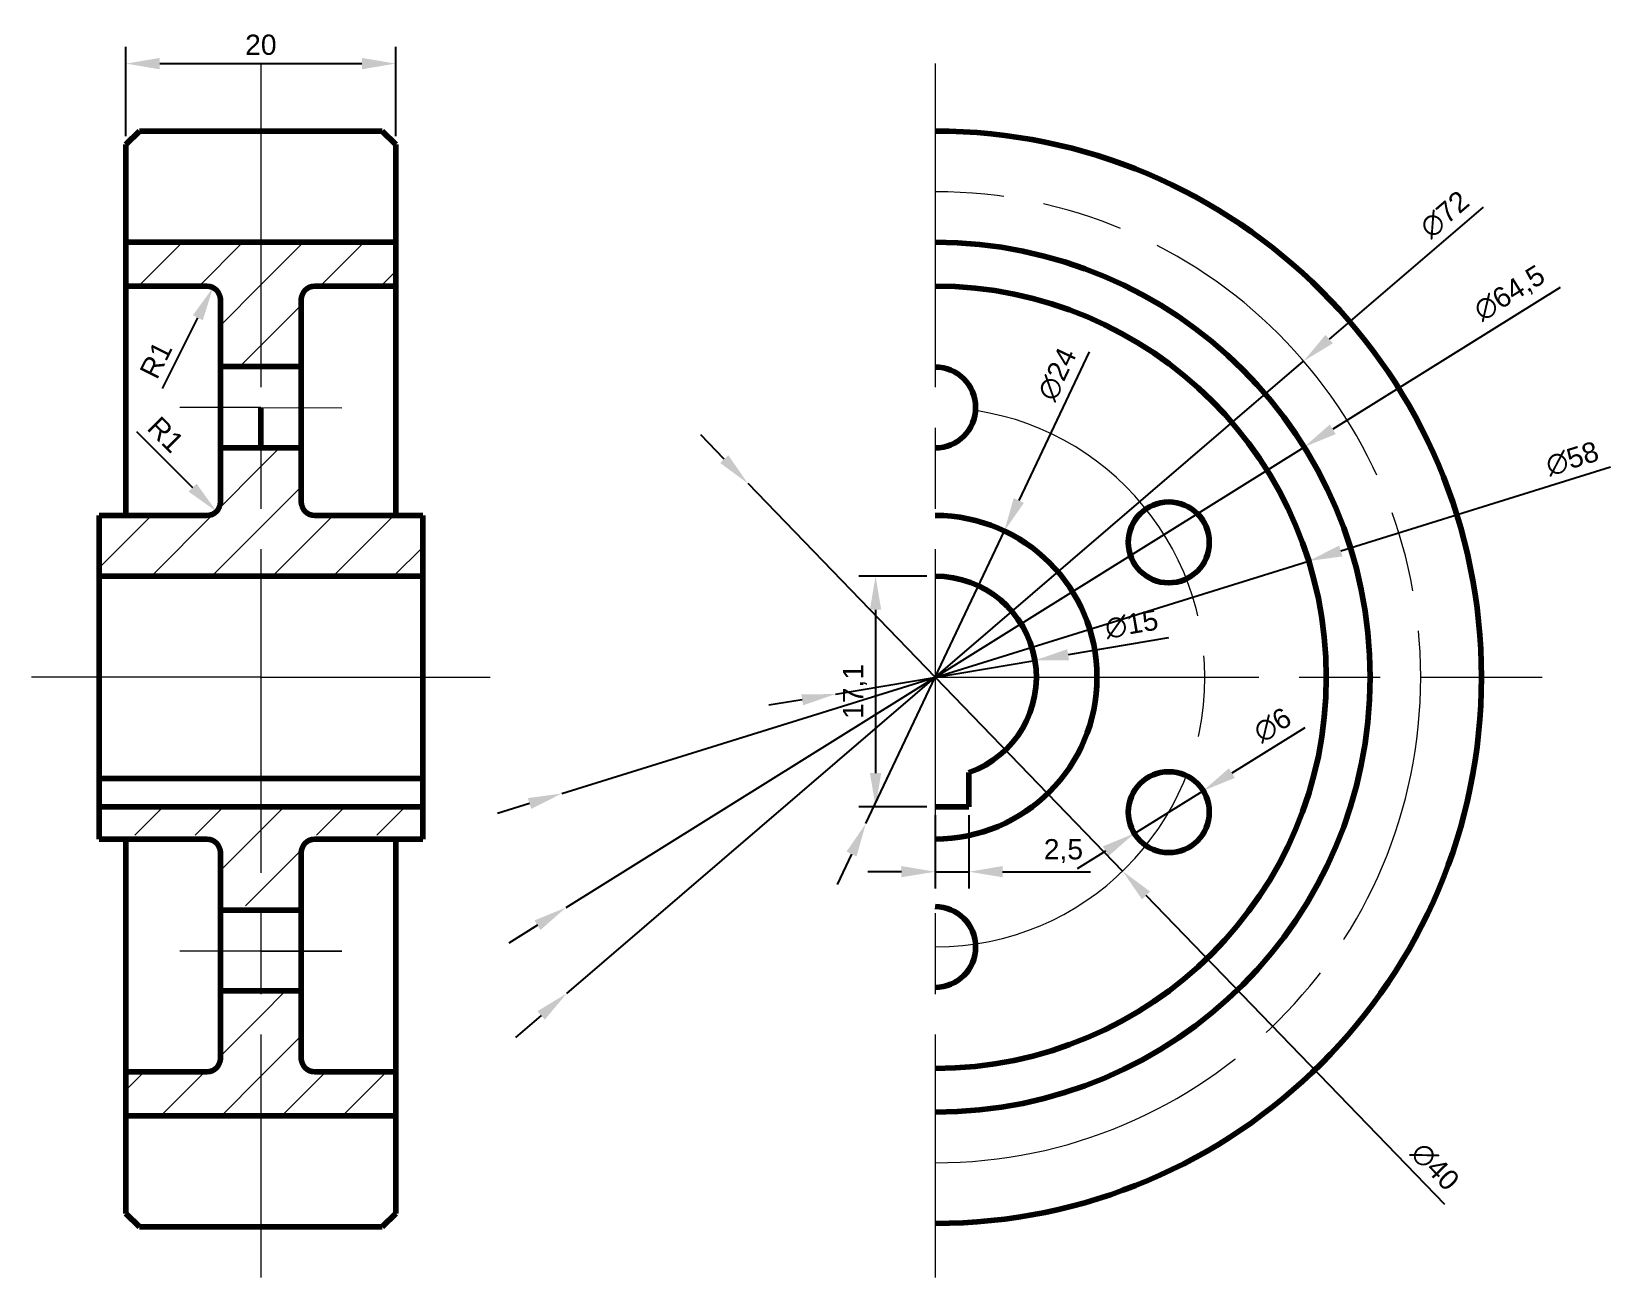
# Model space of a CAD drawing. Header units: millimetres. Extents: x 183 to 412, y 315 to 726.
# Drawn here: x 183 to 300.1, y 315 to 407.4 of the extents above.
import ezdxf

# ---------------------------------------------------------------- set-up
doc = ezdxf.new("R2010")
doc.units = ezdxf.units.MM
doc.linetypes.add('ACAD_ISO08W100', pattern=[36, 24, -3, 6, -3])
for name, color, linetype, lineweight in [('Contornos visibles', 1, 'Continuous', 100), ('Cortes', 6, 'Continuous', 20), ('Cotas', 5, 'Continuous', 20), ('Ejes', 3, 'ACAD_ISO08W100', 20)]:
    doc.layers.add(name, color=color, linetype=linetype, lineweight=lineweight)
doc.styles.get("Standard").update_dxf_attribs({"font": 'arial.ttf'})
doc.dimstyles.new('ISO-25', dxfattribs={"dimtxt": 1.5, "dimasz": 2.5, "dimexe": 1.25, "dimexo": 0.625, "dimtad": 1, "dimtxsty": 'Standard', "dimcen": 2.5, "dimadec": 0, "dimazin": 0, "dimtfac": 1, "dimtmove": 0, "dimatfit": 3, "dimfxl": 1, "dimarcsym": 0})
pattern_1 = [(45, (0, -0.3), (-2.245064, 2.245064), [])]

# ---------------------------------------------------------------- blocks, each defined once
blk = doc.blocks.new('*D9')
at = {"layer": 'Cotas', "color": 0, "lineweight": -2, "transparency": 16777216}
for p, q in [((190, 399.62), (190, 406.25)), ((210, 399.62), (210, 406.25)), ((192.5, 405), (207.5, 405))]:
    blk.add_line(p, q, dxfattribs=at)
at = {"layer": 'Cotas', "color": 0, "transparency": 16777216}
for points in [[(192.5, 405.42), (192.5, 404.58), (190, 405)], [(207.5, 405.42), (207.5, 404.58), (210, 405)]]:
    blk.add_solid(points, dxfattribs=at)
at = {"layer": 'Defpoints', "color": 0, "transparency": 16777216}
for p in [(210, 405), (190, 399), (210, 399)]:
    blk.add_point(p, dxfattribs=at)
at = {"layer": 'Cotas', "color": 0, "transparency": 16777216, "insert": (200, 406.39), "char_height": 1.5, "attachment_point": 5}
blk.add_mtext('20', dxfattribs=at)
blk = doc.blocks.new('*D10')
at = {"layer": 'Cotas', "color": 0, "lineweight": -2, "transparency": 16777216}
blk.add_line((192.7, 380.9), (195.33, 386.16), dxfattribs=at)
at = {"layer": 'Cotas', "color": 0, "transparency": 16777216}
blk.add_solid([(194.96, 386.34), (195.7, 385.97), (196.45, 388.39)], dxfattribs=at)
at = {"layer": 'Defpoints', "color": 0, "transparency": 16777216}
for p in [(196, 387.5), (196.45, 388.39)]:
    blk.add_point(p, dxfattribs=at)
at = {"layer": 'Cotas', "color": 0, "transparency": 16777216, "insert": (192.22, 383.03), "char_height": 1.5, "attachment_point": 5, "rotation": 63.4349}
blk.add_mtext('R1', dxfattribs=at)
blk = doc.blocks.new('*D11')
at = {"layer": 'Cotas', "color": 0, "lineweight": -2, "transparency": 16777216}
blk.add_line((190.78, 377.72), (194.94, 373.56), dxfattribs=at)
at = {"layer": 'Cotas', "color": 0, "transparency": 16777216}
blk.add_solid([(195.23, 373.86), (194.64, 373.27), (196.71, 371.79)], dxfattribs=at)
at = {"layer": 'Defpoints', "color": 0, "transparency": 16777216}
for p in [(196, 372.5), (196.71, 371.79)]:
    blk.add_point(p, dxfattribs=at)
at = {"layer": 'Cotas', "color": 0, "transparency": 16777216, "insert": (192.95, 377.5), "char_height": 1.5, "attachment_point": 5, "rotation": 315}
blk.add_mtext('R1', dxfattribs=at)
blk = doc.blocks.new('*D15')
at = {"layer": 'Cotas', "color": 0, "lineweight": -2, "transparency": 16777216}
for p, q in [((290.62, 394.36), (279.21, 384.57)), ((222.68, 336.06), (277.32, 382.94)), ((220.78, 334.43), (218.88, 332.8))]:
    blk.add_line(p, q, dxfattribs=at)
at = {"layer": 'Cotas', "color": 0, "transparency": 16777216}
for points in [[(278.94, 384.89), (279.49, 384.26), (277.32, 382.94)], [(220.51, 334.74), (221.05, 334.11), (222.68, 336.06)]]:
    blk.add_solid(points, dxfattribs=at)
at = {"layer": 'Defpoints', "color": 0, "transparency": 16777216}
for p in [(277.32, 382.94), (222.68, 336.06)]:
    blk.add_point(p, dxfattribs=at)
at = {"layer": 'Cotas', "color": 0, "transparency": 16777216, "insert": (287.78, 393.81), "char_height": 1.5, "attachment_point": 5, "rotation": 40.6343}
blk.add_mtext('∅72', dxfattribs=at)
blk = doc.blocks.new('*D16')
at = {"layer": 'Cotas', "color": 0, "lineweight": -2, "transparency": 16777216}
for p, q in [((296.33, 388.39), (279.48, 377.89)), ((222.63, 342.43), (277.36, 376.57)), ((220.51, 341.11), (218.39, 339.79))]:
    blk.add_line(p, q, dxfattribs=at)
at = {"layer": 'Cotas', "color": 0, "transparency": 16777216}
for points in [[(279.26, 378.24), (279.7, 377.53), (277.36, 376.57)], [(220.29, 341.47), (220.73, 340.76), (222.63, 342.43)]]:
    blk.add_solid(points, dxfattribs=at)
at = {"layer": 'Defpoints', "color": 0, "transparency": 16777216}
for p in [(277.36, 376.57), (222.63, 342.43)]:
    blk.add_point(p, dxfattribs=at)
at = {"layer": 'Cotas', "color": 0, "transparency": 16777216, "insert": (292.63, 387.91), "char_height": 1.5, "attachment_point": 5, "rotation": 31.9485}
blk.add_mtext('∅64,5', dxfattribs=at)
blk = doc.blocks.new('*D17')
at = {"layer": 'Cotas', "color": 0, "lineweight": -2, "transparency": 16777216}
for p, q in [((300.07, 375.08), (280.08, 368.86)), ((222.31, 350.88), (277.69, 368.12)), ((219.92, 350.14), (217.54, 349.4))]:
    blk.add_line(p, q, dxfattribs=at)
at = {"layer": 'Cotas', "color": 0, "transparency": 16777216}
for points in [[(279.95, 369.26), (280.2, 368.46), (277.69, 368.12)], [(219.8, 350.54), (220.05, 349.74), (222.31, 350.88)]]:
    blk.add_solid(points, dxfattribs=at)
at = {"layer": 'Defpoints', "color": 0, "transparency": 16777216}
for p in [(277.69, 368.12), (222.31, 350.88)]:
    blk.add_point(p, dxfattribs=at)
at = {"layer": 'Cotas', "color": 0, "transparency": 16777216, "insert": (297.24, 375.7), "char_height": 1.5, "attachment_point": 5, "rotation": 17.2861}
blk.add_mtext('∅58', dxfattribs=at)
blk = doc.blocks.new('*D18')
at = {"layer": 'Cotas', "color": 0, "lineweight": -2, "transparency": 16777216}
for p, q in [((234.36, 375.68), (232.63, 377.48)), ((236.1, 373.88), (263.9, 345.12)), ((287.78, 320.41), (265.64, 343.32))]:
    blk.add_line(p, q, dxfattribs=at)
at = {"layer": 'Cotas', "color": 0, "transparency": 16777216}
for points in [[(234.66, 375.97), (234.06, 375.39), (236.1, 373.88)], [(265.94, 343.61), (265.34, 343.03), (263.9, 345.12)]]:
    blk.add_solid(points, dxfattribs=at)
at = {"layer": 'Defpoints', "color": 0, "transparency": 16777216}
for p in [(236.1, 373.88), (263.9, 345.12)]:
    blk.add_point(p, dxfattribs=at)
at = {"layer": 'Cotas', "color": 0, "transparency": 16777216, "insert": (287.06, 323.21), "char_height": 1.5, "attachment_point": 5, "rotation": 314.0237}
blk.add_mtext('∅40', dxfattribs=at)
blk = doc.blocks.new('*D19')
at = {"layer": 'Cotas', "color": 0, "lineweight": -2, "transparency": 16777216}
for p, q in [((277.41, 355.75), (272, 352.4)), ((264.77, 347.92), (269.87, 351.08)), ((262.64, 346.6), (260.52, 345.29))]:
    blk.add_line(p, q, dxfattribs=at)
at = {"layer": 'Cotas', "color": 0, "transparency": 16777216}
for points in [[(271.78, 352.75), (272.22, 352.04), (269.87, 351.08)], [(262.43, 346.96), (262.86, 346.25), (264.77, 347.92)]]:
    blk.add_solid(points, dxfattribs=at)
at = {"layer": 'Defpoints', "color": 0, "transparency": 16777216}
for p in [(269.87, 351.08), (264.77, 347.92)]:
    blk.add_point(p, dxfattribs=at)
at = {"layer": 'Cotas', "color": 0, "transparency": 16777216, "insert": (275.01, 355.95), "char_height": 1.5, "attachment_point": 5, "rotation": 31.7707}
blk.add_mtext('∅6', dxfattribs=at)
blk = doc.blocks.new('*D20')
at = {"layer": 'Cotas', "color": 0, "lineweight": -2, "transparency": 16777216}
for p, q in [((267.3, 362.42), (259.86, 361.17)), ((242.6, 358.25), (257.4, 360.75)), ((240.14, 357.83), (237.67, 357.42))]:
    blk.add_line(p, q, dxfattribs=at)
at = {"layer": 'Cotas', "color": 0, "transparency": 16777216}
for points in [[(259.79, 361.58), (259.93, 360.76), (257.4, 360.75)], [(240.07, 358.24), (240.21, 357.42), (242.6, 358.25)]]:
    blk.add_solid(points, dxfattribs=at)
at = {"layer": 'Defpoints', "color": 0, "transparency": 16777216}
for p in [(257.4, 360.75), (242.6, 358.25)]:
    blk.add_point(p, dxfattribs=at)
at = {"layer": 'Cotas', "color": 0, "transparency": 16777216, "insert": (264.57, 363.42), "char_height": 1.5, "attachment_point": 5, "rotation": 9.598}
blk.add_mtext('∅15', dxfattribs=at)
blk = doc.blocks.new('*D21')
at = {"layer": 'Cotas', "color": 0, "lineweight": -2, "transparency": 16777216}
for p, q in [((261.42, 383.63), (256.2, 372.61)), ((244.86, 348.65), (255.13, 370.35)), ((243.8, 346.39), (242.73, 344.13))]:
    blk.add_line(p, q, dxfattribs=at)
at = {"layer": 'Cotas', "color": 0, "transparency": 16777216}
for points in [[(255.82, 372.78), (256.58, 372.43), (255.13, 370.35)], [(243.42, 346.57), (244.17, 346.22), (244.86, 348.65)]]:
    blk.add_solid(points, dxfattribs=at)
at = {"layer": 'Defpoints', "color": 0, "transparency": 16777216}
for p in [(255.13, 370.35), (244.86, 348.65)]:
    blk.add_point(p, dxfattribs=at)
at = {"layer": 'Cotas', "color": 0, "transparency": 16777216, "insert": (259.05, 381.97), "char_height": 1.5, "attachment_point": 5, "rotation": 64.6769}
blk.add_mtext('∅24', dxfattribs=at)
blk = doc.blocks.new('*D22')
at = {"layer": 'Cotas', "color": 0, "lineweight": -2, "transparency": 16777216}
for p, q in [((249.38, 367), (244.33, 367)), ((245.58, 364.5), (245.58, 352.4)), ((249.38, 349.9), (244.33, 349.9))]:
    blk.add_line(p, q, dxfattribs=at)
at = {"layer": 'Cotas', "color": 0, "transparency": 16777216}
for points in [[(245.16, 364.5), (246, 364.5), (245.58, 367)], [(245.16, 352.4), (246, 352.4), (245.58, 349.9)]]:
    blk.add_solid(points, dxfattribs=at)
at = {"layer": 'Defpoints', "color": 0, "transparency": 16777216}
for p in [(250, 367), (245.58, 349.9), (250, 349.9)]:
    blk.add_point(p, dxfattribs=at)
at = {"layer": 'Cotas', "color": 0, "transparency": 16777216, "insert": (244.05, 358.45), "char_height": 1.5, "attachment_point": 5, "rotation": 90}
blk.add_mtext('17,1', dxfattribs=at)
blk = doc.blocks.new('*D23')
at = {"layer": 'Cotas', "color": 0, "lineweight": -2, "transparency": 16777216}
for p, q in [((250, 349.27), (250, 343.83)), ((252.5, 349.27), (252.5, 343.83)), ((247.5, 345.08), (245, 345.08)), ((250, 345.08), (252.5, 345.08)), ((255, 345.08), (261.52, 345.08))]:
    blk.add_line(p, q, dxfattribs=at)
at = {"layer": 'Cotas', "color": 0, "transparency": 16777216}
for points in [[(247.5, 345.5), (247.5, 344.67), (250, 345.08)], [(255, 345.5), (255, 344.67), (252.5, 345.08)]]:
    blk.add_solid(points, dxfattribs=at)
at = {"layer": 'Defpoints', "color": 0, "transparency": 16777216}
for p in [(250, 349.9), (252.5, 349.9), (252.5, 345.08)]:
    blk.add_point(p, dxfattribs=at)
at = {"layer": 'Cotas', "color": 0, "transparency": 16777216, "insert": (259.51, 346.61), "char_height": 1.5, "attachment_point": 5}
blk.add_mtext('2,5', dxfattribs=at)

msp = doc.modelspace()

# ---------------------------------------------------------------- hatches: boundary and pattern name
at = {"layer": 'Cortes'}
h = msp.add_hatch(dxfattribs=at)
h.set_pattern_fill('ANSI31', color=256)
h.paths.add_polyline_path([(200, 391.75), (190, 391.75), (190, 388.5), (196, 388.5, -0.4142136), (197, 387.5), (197, 382.539), (200, 382.539)])
h.paths.add_polyline_path([(204, 347.8), (212, 347.8), (212, 349.9), (200, 349.9), (200, 342.54), (203, 342.54), (203, 346.8, -0.4142136)])
h = msp.add_hatch(dxfattribs=at)
h.set_pattern_fill('ANSI31', color=256)
h.paths.add_polyline_path([(210, 391.75), (200, 391.75), (200, 382.539), (203, 382.539), (203, 387.5, -0.4142136), (204, 388.5), (210, 388.5)])
h = msp.add_hatch(dxfattribs=at)
h.set_pattern_fill('ANSI31', color=256)
h.paths.add_polyline_path([(200, 376.5), (197, 376.5), (197, 372.5, -0.4142136), (196, 371.5), (188, 371.5), (188, 367), (200, 367)])
h = msp.add_hatch(dxfattribs=at)
h.set_pattern_fill('ANSI31', color=256)
h.paths.add_polyline_path([(212, 371.5), (204, 371.5, -0.4142136), (203, 372.5), (203, 376.5), (200, 376.5), (200, 367), (212, 367)])
h = msp.add_hatch(dxfattribs=at)
h.set_pattern_fill('ANSI31', color=256)
h.paths.add_polyline_path([(200, 349.9), (188, 349.9), (188, 347.8), (196, 347.8, -0.4142136), (197, 346.8), (197, 342.54), (200, 342.54)])
h = msp.add_hatch(dxfattribs=at)
h.set_pattern_fill('ANSI31', color=256)
h.set_pattern_definition(pattern_1)
h.paths.add_polyline_path([(200, 336.24), (197, 336.24), (197, 331.24, -0.4142136), (196, 330.24), (190, 330.24), (190, 326.99), (200, 326.99)])
h = msp.add_hatch(dxfattribs=at)
h.set_pattern_fill('ANSI31', color=256)
h.set_pattern_definition(pattern_1)
h.paths.add_polyline_path([(203, 331.24), (203, 336.24), (200, 336.24), (200, 326.99), (210, 326.99), (210, 330.24), (204, 330.24, -0.4142136)])

# ---------------------------------------------------------------- linework, layer by layer
at = {"layer": 'Contornos visibles'}
for p, q in [((190, 399), (191, 400)), ((191, 400), (209, 400)), ((209, 400), (210, 399)), ((190, 391.75), (190, 399)), ((210, 399), (210, 391.75)), ((190, 388.5), (190, 391.75)), ((190, 391.75), (210, 391.75)), ((210, 388.5), (210, 391.75)), ((196, 388.5), (190, 388.5)), ((190, 388.5), (190, 371.5)), ((197, 372.5), (197, 387.5)), ((203, 372.5), (203, 387.5)), ((204, 388.5), (210, 388.5)), ((210, 388.5), (210, 371.5)), ((200, 382.539), (197, 382.539)), ((197, 382.539), (203, 382.539)), ((200, 379.5), (200, 376.5)), ((200, 376.5), (197, 376.5)), ((200, 376.5), (203, 376.5)), ((188, 367), (188, 371.5)), ((188, 371.5), (196, 371.5)), ((212, 371.5), (204, 371.5)), ((212, 367), (212, 371.5)), ((212, 367), (188, 367)), ((188, 367), (188, 352)), ((212, 359.5), (212, 367)), ((212, 352), (212, 359.5)), ((252.5, 349.9), (252.5, 352.429)), ((188, 352), (212, 352)), ((188, 352, 5), (188, 349.9)), ((212, 349.9), (212, 352)), ((188, 349.9), (212, 349.9)), ((188, 349.9), (188, 347.5)), ((212, 349.9), (212, 347.5)), ((250, 349.9), (252.5, 349.9)), ((188, 347.5), (196, 347.5)), ((190, 347.24), (190, 347.5)), ((190, 330.24), (190, 347.24)), ((204, 347.5), (210, 347.5)), ((210, 347.24), (210, 347.5)), ((210, 347.5), (212, 347.5)), ((210, 330.24), (210, 347.24)), ((197, 346.5), (197, 342.24)), ((203, 346.5), (203, 342.24)), ((203, 342.24), (197, 342.24)), ((197, 342.24), (197, 336.24)), ((200, 342.24), (203, 342.24)), ((203, 336.24), (203, 342.24)), ((197, 336.24), (203, 336.24)), ((197, 336.24), (197, 331.24)), ((203, 336.24), (203, 331.24)), ((196, 330.24), (190, 330.24)), ((190, 330.24), (190, 326.99)), ((204, 330.24), (210, 330.24)), ((210, 326.99), (210, 330.24)), ((190, 326.99), (210, 326.99)), ((190, 326.99), (190, 319.74)), ((210, 319.74), (210, 326.99)), ((190, 319.74), (191, 318.74)), ((210, 319.74), (209, 318.74)), ((191, 318.74), (209, 318.74))]:
    msp.add_line(p, q, dxfattribs=at)
for centre in [(267.321, 369.5), (267.321, 349.5)]:
    msp.add_circle(centre, 3, dxfattribs=at)
for centre, radius, start, end in [((250, 359.5), 40.5, 270, 90), ((249.998, 359.5), 32.25, 270.00471, 89.99577), ((196, 387.5), 1, 0, 90), ((204, 387.5), 1, 90, 180), ((250, 359.5), 29, 270, 90), ((250, 379.5), 3, 270, 90), ((196, 372.5), 1, 270, 0), ((204, 372.5), 1, 180, 270), ((249.998, 359.5), 12, 270.01137, 89.98863), ((250, 359.5), 7.5, 289.47122, 90), ((196, 346.5), 1, 0, 90), ((204, 346.5), 1, 90, 180), ((250, 339.5), 3, 270, 90), ((196, 331.24), 1, 270, 0), ((204, 331.24), 1, 180, 270)]:
    msp.add_arc(centre, radius, start, end, dxfattribs=at)
at = {"layer": 'Ejes'}
for p, q in [((200, 405), (200, 315)), ((250, 405), (250, 315)), ((200, 379.5), (194, 379.5)), ((200, 379.5), (206, 379.466)), ((200, 359.5), (183, 359.5)), ((200, 359.5), (217, 359.5)), ((250, 359.5), (295, 359.5)), ((206, 339.2), (194, 339.2)), ((200, 339.2), (206, 339.2))]:
    msp.add_line(p, q, dxfattribs=at)
for centre, radius, start, end in [((249.998, 359.5), 36, 270.00337, 89.99621), ((250, 359.5), 20, 270, 90)]:
    msp.add_arc(centre, radius, start, end, dxfattribs=at)

# ---------------------------------------------------------------- dimensions: what is measured, and where the dimension line sits
at = {"layer": 'Cotas'}
for base, p1, p2, picture, middle in [((210, 405), (190, 399), (210, 399), '*D9', (200, 406.391)), ((252.5, 345.084), (250, 349.9), (252.5, 349.9), '*D23', (259.509, 346.61))]:
    dim = msp.add_linear_dim(base=base, p1=p1, p2=p2, dimstyle='ISO-25', dxfattribs=at)
    dim.commit()
    dim.dimension.update_dxf_attribs({"geometry": picture, "text_midpoint": middle})
for p1, p2, picture, middle in [((222.678, 336.056), (277.317, 382.944), '*D15', (288.717, 392.727)), ((222.633, 342.435), (277.363, 376.565), '*D16', (293.446, 386.595)), ((244.865, 348.653), (255.13, 370.347), '*D21', (260.341, 381.358)), ((222.31, 350.883), (277.69, 368.117), '*D17', (297.664, 374.333)), ((236.101, 373.881), (263.899, 345.119), '*D18', (286.033, 322.218))]:
    dim = msp.add_diameter_dim_2p(p1=p1, p2=p2, dimstyle='ISO-25', dxfattribs=at)
    dim.commit()
    dim.dimension.update_dxf_attribs({"geometry": picture, "text_midpoint": middle, "dimtype": 163})
for center, mpoint, picture, middle in [((196, 387.5), (196.447, 388.394), '*D10', (193.456, 382.411)), ((196, 372.5), (196.707, 371.793), '*D11', (191.977, 376.523))]:
    dim = msp.add_radius_dim(center=center, mpoint=mpoint, dimstyle='ISO-25', dxfattribs=at)
    dim.commit()
    dim.dimension.update_dxf_attribs({"geometry": picture, "text_midpoint": middle, "dimtype": 164})
dim = msp.add_linear_dim(base=(245.58, 349.9), p1=(250, 367), p2=(250, 349.9), angle=90, dimstyle='ISO-25', dxfattribs=at)
dim.commit()
dim.dimension.update_dxf_attribs({"geometry": '*D22', "text_midpoint": (244.054, 358.45)})
for p1, p2, picture, middle in [((242.605, 358.249), (257.395, 360.751), '*D20', (264.572, 363.417)), ((264.77, 347.92), (269.871, 351.08), '*D19', (275.01, 355.948))]:
    dim = msp.add_diameter_dim_2p(p1=p1, p2=p2, dimstyle='ISO-25', dxfattribs=at)
    dim.commit()
    dim.dimension.update_dxf_attribs({"geometry": picture, "text_midpoint": middle})

doc.saveas('drawing.dxf')
